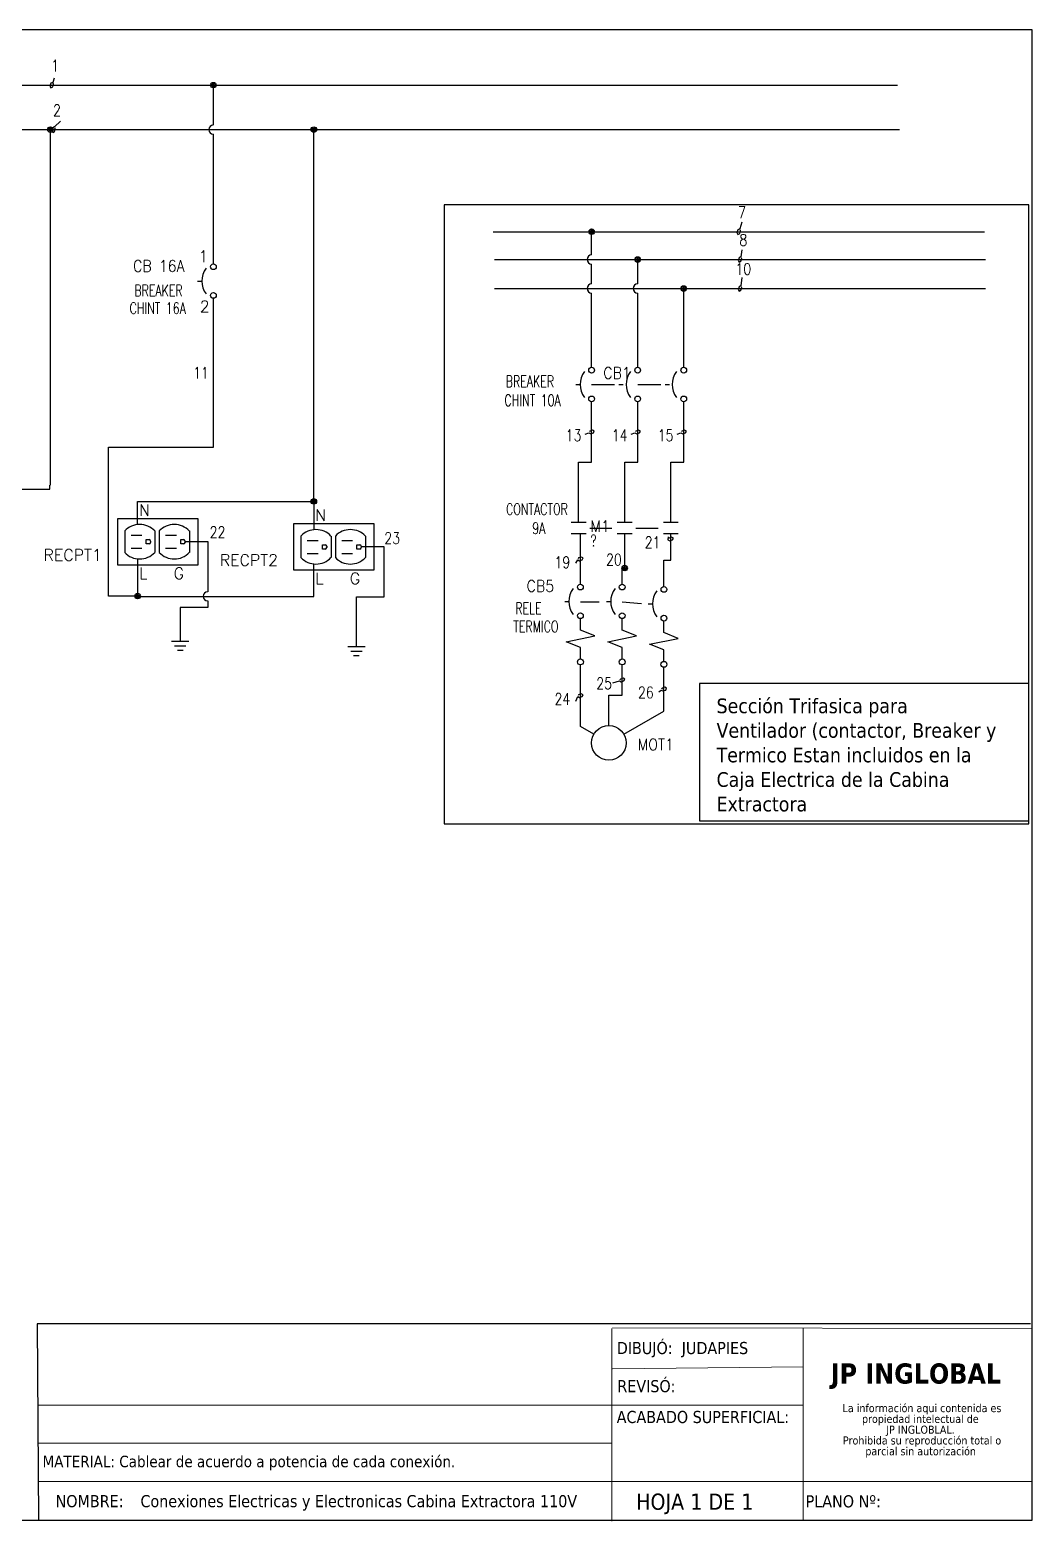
# Model space of a CAD drawing. Header units: millimetres. Extents: x 123.5 to 144.3, y 105.4 to 121.6.
# Drawn here: x 133.37 to 144.26, y 105.39 to 121.59 of the extents above; entities that cross this region are included whole.
import ezdxf
from ezdxf.enums import TextEntityAlignment as Align

# ---------------------------------------------------------------- set-up
doc = ezdxf.new("R2010")
doc.units = ezdxf.units.MM
doc.linetypes.add('CENTERX2', pattern=[20.32, 12.7, -2.54, 2.54, -2.54])
doc.linetypes.add('HIDDEN2', pattern=[0.1875, 0.125, -0.0625])
for name, color, linetype in [('BLK_12AWG', 7, 'Continuous'), ('CONTORNO', 179, 'Continuous'), ('DESC', 250, 'Continuous'), ('DESCCHILD', 20, 'Continuous'), ('LINK', 9, 'Continuous'), ('SYMS', 7, 'Continuous'), ('TAGS', 250, 'Continuous'), ('TERMS', 250, 'Continuous'), ('WIRES', 7, 'Continuous'), ('XREFCHILD', 134, 'Continuous')]:
    doc.layers.add(name, color=color, linetype=linetype)
doc.layers.add('WIRENO', color=7, linetype='Continuous', true_color=0x000000)
doc.styles.add('SLDTEXTSTYLE0', font='tahoma.ttf')
doc.styles.add('SLDTEXTSTYLE1', font='')
doc.styles.add('WD', font='romans.shx')
doc.styles.get('SLDTEXTSTYLE1').set_extended_font_data('Tahoma', bold=True)

# ---------------------------------------------------------------- blocks, each defined once
blk = doc.blocks.new('SW_NOTE_2')
at = {"layer": 'CONTORNO', "color": 0, "char_height": 1.0583, "attachment_point": 2, "style": 'SLDTEXTSTYLE0'}
for s, insert in [('La información aqui contenida es ', (10.29, 1.34)), ('propiedad intelectual de', (10.08, -0.07)), ('JP INGLOBLAL.', (10.1, -1.48)), ('Prohibida su reproducción total o ', (10.3, -2.89)), ('parcial sin autorización', (10.12, -4.3))]:
    blk.add_mtext(s, dxfattribs=dict(at, insert=insert))
blk = doc.blocks.new('WD_WNH')
at = {"linetype": 'Continuous', "style": 'WD', "width": 0.8}
blk.add_attdef('WIRENO', text='', height=0.125, dxfattribs=at).set_placement((0, 0.062), align=Align.CENTER)
at = {"style": 'WD', "flags": 1}
for tag, p in [('W01USER', (0, 0.078)), ('W02USER', (0, 0.07)), ('W03USER', (0, 0.062)), ('W04USER', (0, 0.055)), ('W05USER', (0, 0.047)), ('W06USER', (0, 0.039)), ('W07USER', (0, 0.031)), ('W08USER', (0, 0.023)), ('W09USER', (0, 0.016)), ('W10USER', (0, 0.008))]:
    blk.add_attdef(tag, text='', height=0.005, dxfattribs=at).set_placement(p, align=Align.CENTER)
blk = doc.blocks.new('VMS21')
at = {"linetype": 'Continuous'}
for p, q in [((-0.08, 0.062), (0.08, 0.062)), ((-0.08, -0.062), (0.08, -0.062))]:
    blk.add_line(p, q, dxfattribs=at)
at = {"style": 'WD'}
for tag, p, width in [('INST', (0.125, 0.281), 0.7), ('LOC', (0.125, 0.111), 0.7), ('TAG2', (0.127, -0.045), 0.9), ('XREF', (0.129, -0.199), 0.7), ('DESC1', (0.129, -0.351), 0.7), ('DESC2', (0.129, -0.508), 0.7), ('DESC3', (0.129, -0.664), 0.7)]:
    blk.add_attdef(tag, p, '', height=0.125, dxfattribs=dict(at, width=width))
at = {"linetype": 'Continuous', "style": 'WD', "width": 0.9, "flags": 8}
blk.add_attdef('TERM01', text='', height=0.125, dxfattribs=at).set_placement((-0.031, 0.125), align=Align.RIGHT)
at = {"style": 'WD'}
for tag, p, flags in [('FAMILY', (-0.181, 0.003), 9), ('CONTACT', (-0.181, -0.014), 1)]:
    blk.add_attdef(tag, p, '', height=0.01, dxfattribs=dict(at, flags=flags))
at = {"color": 7, "style": 'WD'}
for tag, p in [('X4LINK', (-0.141, 0)), ('X1LINK', (0.125, 0))]:
    blk.add_attdef(tag, p, '', height=0.01, dxfattribs=at)
at = {"color": 7, "style": 'WD', "flags": 1}
for tag, p in [('X2TERM01', (0, 0.062)), ('X8TERM02', (0, -0.062))]:
    blk.add_attdef(tag, p, '', height=0.0125, dxfattribs=at)
at = {"linetype": 'Continuous', "style": 'WD', "width": 0.9, "flags": 8}
blk.add_attdef('TERM02', text='', height=0.125, dxfattribs=at).set_placement((-0.031, -0.125), align=Align.TOP_RIGHT)
blk = doc.blocks.new('VCB1')
at = {"linetype": 'HIDDEN2'}
blk.add_line((-0.171, 0), (-0.125, 0), dxfattribs=at)
for centre in [(0, 0.156), (0, -0.156)]:
    blk.add_circle(centre, 0.0312)
blk.add_arc((0.109, 0), 0.234, 143.1301, 216.8699)
at = {"style": 'WD'}
for tag, p, width in [('INST', (0.219, 0.388), 0.7), ('LOC', (0.219, 0.219), 0.7), ('TAG1', (0.127, 0.064), 0.9), ('XREF', (0.129, -0.09), 0.7), ('DESC1', (0.129, -0.242), 0.7), ('DESC2', (0.129, -0.389), 0.7)]:
    blk.add_attdef(tag, p, '', height=0.125, dxfattribs=dict(at, width=width))
at = {"linetype": 'Continuous', "style": 'WD'}
for tag, height, flags, p in [('TERM01', 0.125, 8, (-0.055, 0.207)), ('MFG', 0.01, 9, (-0.142, -0.088)), ('CAT', 0.01, 9, (-0.142, -0.073))]:
    blk.add_attdef(tag, text='', height=height, dxfattribs=dict(at, flags=flags)).set_placement(p, align=Align.RIGHT)
at = {"style": 'WD', "width": 0.7}
blk.add_attdef('RATING1', text='', height=0.125, dxfattribs=at).set_placement((-0.188, 0.062), align=Align.RIGHT)
at = {"color": 7, "style": 'WD', "flags": 1}
for tag, p in [('X2TERM01', (0, 0.188)), ('X8TERM02', (0, -0.188))]:
    blk.add_attdef(tag, p, '', height=0.0125, dxfattribs=at)
at = {"color": 7, "style": 'WD'}
for tag, p in [('X4LINK', (-0.25, 0)), ('X1LINK', (0, 0))]:
    blk.add_attdef(tag, p, '', height=0.01, dxfattribs=at)
at = {"linetype": 'Continuous', "style": 'WD', "flags": 9}
blk.add_attdef('ASSYCODE', text='', height=0.01, dxfattribs=at).set_placement((-0.153, -0.106), align=Align.CENTER)
at = {"style": 'WD', "flags": 9}
for tag, p in [('CONTACT', (-0.129, -0.129)), ('FAMILY', (-0.142, -0.036))]:
    blk.add_attdef(tag, text='', height=0.01, dxfattribs=at).set_placement(p, align=Align.RIGHT)
at = {"linetype": 'Continuous', "style": 'WD', "flags": 8}
blk.add_attdef('TERM02', text='', height=0.125, dxfattribs=at).set_placement((-0.041, -0.213), align=Align.TOP_RIGHT)
blk = doc.blocks.new('VCB2')
at = {"linetype": 'HIDDEN2'}
blk.add_line((-0.203, 0), (-0.156, 0), dxfattribs=at)
for centre in [(0, 0.156), (0, -0.156)]:
    blk.add_circle(centre, 0.0312)
blk.add_arc((0.109, 0), 0.234, 143.1301, 216.8699)
at = {"style": 'WD'}
for tag, p, width in [('INST', (0.219, 0.388), 0.7), ('LOC', (0.219, 0.219), 0.7), ('TAG2', (0.127, 0.064), 0.9), ('XREF', (0.129, -0.09), 0.7), ('DESC1', (0.129, -0.242), 0.7), ('DESC2', (0.129, -0.389), 0.7)]:
    blk.add_attdef(tag, p, '', height=0.125, dxfattribs=dict(at, width=width))
at = {"linetype": 'Continuous', "style": 'WD', "flags": 8}
blk.add_attdef('TERM01', text='', height=0.125, dxfattribs=at).set_placement((-0.055, 0.207), align=Align.RIGHT)
at = {"style": 'WD', "width": 0.7}
blk.add_attdef('RATING1', text='', height=0.125, dxfattribs=at).set_placement((-0.188, 0.062), align=Align.RIGHT)
at = {"color": 7, "style": 'WD', "flags": 1}
for tag, p in [('X2TERM01', (0, 0.188)), ('X8TERM02', (0, -0.188))]:
    blk.add_attdef(tag, p, '', height=0.0125, dxfattribs=at)
at = {"color": 7, "style": 'WD'}
for tag, p in [('X4LINK', (-0.25, 0)), ('X1LINK', (0, 0))]:
    blk.add_attdef(tag, p, '', height=0.01, dxfattribs=at)
at = {"style": 'WD', "flags": 9}
for tag, p in [('CONTACT', (-0.129, -0.056)), ('FAMILY', (-0.142, -0.036))]:
    blk.add_attdef(tag, text='', height=0.01, dxfattribs=at).set_placement(p, align=Align.RIGHT)
at = {"linetype": 'Continuous', "style": 'WD', "flags": 8}
blk.add_attdef('TERM02', text='', height=0.125, dxfattribs=at).set_placement((-0.041, -0.213), align=Align.TOP_RIGHT)
blk = doc.blocks.new('WDDOT')
for radius in [0.03, 0.0187, 0.00929]:
    blk.add_circle((0, 0), radius)
blk = doc.blocks.new('VMO13')
blk.add_circle((0, 0), 0.188)
at = {"style": 'WD'}
for tag, p, width in [('INST', (0.318, 0.263), 0.7), ('LOC', (0.318, 0.094), 0.7), ('TAG1', (0.312, -0.079), 0.9)]:
    blk.add_attdef(tag, p, '', height=0.125, dxfattribs=dict(at, width=width))
at = {"style": 'WD', "flags": 9}
blk.add_attdef('FAMILY', text='', height=0.01, dxfattribs=at).set_placement((-0.005, 0.17), align=Align.CENTER)
at = {"linetype": 'Continuous', "style": 'WD', "flags": 1}
for tag, p in [('CAT', (0, 0.159)), ('MFG', (0, 0.14))]:
    blk.add_attdef(tag, text='', height=0.01, dxfattribs=at).set_placement(p, align=Align.MIDDLE)
at = {"style": 'WD', "flags": 1}
for tag, p in [('X2TERM02', (0, 0.188)), ('X0TERM03', (-0.162, 0.094)), ('X0TERM01', (0.162, 0.094)), ('X0TERM04', (0.133, -0.133))]:
    blk.add_attdef(tag, p, '', height=0.0125, dxfattribs=at)
at = {"style": 'WD'}
for tag, height, width, p in [('RATING1', 0.1, 0.8, (0, 0)), ('DESC1', 0.125, 0.9, (0.001, -0.549)), ('DESC2', 0.125, 0.9, (0.001, -0.706)), ('DESC3', 0.125, 0.9, (0.001, -0.862)), ('RATING3', 0.125, 0.8, (0.001, -1.018)), ('RATING4', 0.125, 0.8, (0.001, -1.174)), ('WDTAGALT', 0.125, 0.7, (0, -1.344))]:
    blk.add_attdef(tag, text='', height=height, dxfattribs=dict(at, width=width)).set_placement(p, align=Align.CENTER)
at = {"linetype": 'Continuous', "style": 'WD', "flags": 9}
blk.add_attdef('ASSYCODE', text='', height=0.01, dxfattribs=at).set_placement((0, 0.125), align=Align.CENTER)
at = {"style": 'WD', "width": 0.8}
blk.add_attdef('RATING2', text='', height=0.1, dxfattribs=at).set_placement((0, -0.031), align=Align.TOP_CENTER)
blk = doc.blocks.new('VCB11M')
at = {"linetype": 'HIDDEN2'}
blk.add_line((-0.171, 0), (-0.125, 0), dxfattribs=at)
for p, q in [((0, -0.312), (0, -0.189)), ((0.156, -0.375), (0, -0.312)), ((-0.156, -0.438), (0.156, -0.375)), ((0, -0.5), (-0.156, -0.438)), ((0, -0.625), (0, -0.5))]:
    blk.add_line(p, q)
for centre, radius in [((0, 0.156), 0.0312), ((0, -0.156), 0.0312), ((0, -0.657), 0.0322)]:
    blk.add_circle(centre, radius)
blk.add_arc((0.109, 0), 0.234, 143.1301, 216.8699)
at = {"style": 'WD'}
for tag, p, width in [('INST', (0.219, 0.39), 0.7), ('LOC', (0.219, 0.221), 0.7), ('TAG1', (0.189, 0.064), 0.9), ('XREF', (0.191, -0.092), 0.7), ('DESC1', (0.191, -0.248), 0.7), ('DESC2', (0.191, -0.404), 0.7)]:
    blk.add_attdef(tag, p, '', height=0.125, dxfattribs=dict(at, width=width))
at = {"linetype": 'Continuous', "style": 'WD'}
for tag, height, flags, p in [('TERM01', 0.125, 8, (-0.055, 0.207)), ('MFG', 0.01, 9, (-0.142, -0.088)), ('CAT', 0.01, 9, (-0.142, -0.073))]:
    blk.add_attdef(tag, text='', height=height, dxfattribs=dict(at, flags=flags)).set_placement(p, align=Align.RIGHT)
at = {"color": 7, "style": 'WD', "flags": 1}
for tag, p in [('X2TERM01', (0, 0.188)), ('X8TERM02', (0, -0.688))]:
    blk.add_attdef(tag, p, '', height=0.0125, dxfattribs=at)
at = {"style": 'WD', "width": 0.7}
blk.add_attdef('RATING1', text='', height=0.125, dxfattribs=at).set_placement((-0.188, 0.031), align=Align.RIGHT)
at = {"color": 7, "style": 'WD'}
for tag, p in [('X4LINK', (-0.25, 0)), ('X1LINK', (0, 0))]:
    blk.add_attdef(tag, p, '', height=0.01, dxfattribs=at)
at = {"linetype": 'Continuous', "style": 'WD', "flags": 9}
blk.add_attdef('ASSYCODE', text='', height=0.01, dxfattribs=at).set_placement((-0.153, -0.106), align=Align.CENTER)
at = {"style": 'WD', "flags": 9}
for tag, p in [('CONTACT', (-0.129, -0.056)), ('FAMILY', (-0.142, -0.036))]:
    blk.add_attdef(tag, text='', height=0.01, dxfattribs=at).set_placement(p, align=Align.RIGHT)
at = {"linetype": 'Continuous', "style": 'WD', "flags": 8}
blk.add_attdef('TERM02', text='', height=0.125, dxfattribs=at).set_placement((-0.041, -0.713), align=Align.TOP_RIGHT)
blk = doc.blocks.new('WD_WNV')
at = {"linetype": 'Continuous', "style": 'WD', "width": 0.8}
blk.add_attdef('WIRENO', text='', height=0.125, dxfattribs=at).set_placement((-0.05, 0), align=Align.MIDDLE_RIGHT)
at = {"style": 'WD', "flags": 1}
for tag, p in [('W01USER', (-0.062, 0.094)), ('W02USER', (-0.062, 0.086)), ('W03USER', (-0.062, 0.078)), ('W04USER', (-0.062, 0.07)), ('W05USER', (-0.062, 0.062)), ('W06USER', (-0.062, 0.055)), ('W07USER', (-0.062, 0.047)), ('W08USER', (-0.062, 0.039)), ('W09USER', (-0.062, 0.031)), ('W10USER', (-0.062, 0.023))]:
    blk.add_attdef(tag, text='', height=0.005, dxfattribs=at).set_placement(p, align=Align.CENTER)
blk = doc.blocks.new('VCN1RDUP')
for p, q in [((-0.219, 0.25), (-0.219, -0.25)), ((0.656, 0.25), (-0.219, 0.25)), ((0.656, -0.25), (0.656, 0.25)), ((-0.14, 0.117), (-0.14, -0.117)), ((-0.071, 0.07), (0.046, 0.07)), ((0.093, -0.024), (0.093, 0.023)), ((0.093, 0.023), (0.125, 0.023)), ((0.14, 0.008), (0.14, -0.009)), ((0.187, 0.117), (0.187, -0.117)), ((0.235, 0.117), (0.235, -0.117)), ((0.304, 0.07), (0.421, 0.07)), ((0.468, -0.024), (0.468, 0.023)), ((0.468, 0.023), (0.5, 0.023)), ((0.515, 0.008), (0.515, -0.009)), ((0.562, 0.117), (0.562, -0.117)), ((-0.071, -0.071), (0.046, -0.071)), ((0.125, -0.024), (0.093, -0.024)), ((0.304, -0.071), (0.421, -0.071)), ((0.5, -0.024), (0.468, -0.024)), ((-0.219, -0.25), (0.656, -0.25))]:
    blk.add_line(p, q)
for centre, radius, start, end in [((0.023, -0.039), 0.226, 43.6028, 136.3972), ((0.398, -0.039), 0.226, 43.6028, 136.3972), ((0.125, 0.008), 0.015, 0, 90), ((0.5, 0.008), 0.015, 0, 90), ((0.023, 0.039), 0.226, 223.6028, 316.3972), ((0.125, -0.009), 0.015, 270, 0), ((0.398, 0.039), 0.226, 223.6028, 316.3972), ((0.5, -0.009), 0.015, 270, 0)]:
    blk.add_arc(centre, radius, start, end)
at = {"style": 'WD'}
for tag, width, p in [('INST', 0.7, (-0.281, 0.577)), ('LOC', 0.7, (-0.281, 0.408)), ('DESC1', 0.7, (-0.281, 0.252)), ('DESC2', 0.7, (-0.281, 0.095)), ('RATING1', 0.9, (-0.281, -0.061))]:
    blk.add_attdef(tag, text='', height=0.125, dxfattribs=dict(at, width=width)).set_placement(p, align=Align.RIGHT)
at = {"linetype": 'Continuous', "style": 'WD', "flags": 8}
for tag, p in [('TERM02', (0.016, 0.281)), ('TERM05', (0.391, 0.281)), ('TERM06', (0.587, 0.08))]:
    blk.add_attdef(tag, p, '', height=0.125, dxfattribs=at)
at = {"style": 'WD', "flags": 9}
blk.add_attdef('FAMILY', (-0.152, 0.205), '', height=0.01, rotation=90, dxfattribs=at)
at = {"linetype": 'Continuous', "style": 'WD', "flags": 9}
for tag, p in [('CAT', (-0.108, 0.23)), ('MFG', (-0.089, 0.228)), ('ASSYCODE', (-0.071, 0.23))]:
    blk.add_attdef(tag, text='', height=0.01, rotation=90, dxfattribs=at).set_placement(p, align=Align.CENTER)
at = {"style": 'WD', "flags": 1}
for tag, p in [('X2TERM02', (0, 0.188)), ('X2TERM05', (0.375, 0.188)), ('X1TERM03', (0.14, 0)), ('X1TERM06', (0.515, 0)), ('X8TERM01', (0, -0.188)), ('X8TERM04', (0.375, -0.188))]:
    blk.add_attdef(tag, p, '', height=0.0125, dxfattribs=at)
at = {"style": 'WD'}
blk.add_attdef('TAG1', text='', height=0.125, dxfattribs=at).set_placement((-0.281, -0.217), align=Align.RIGHT)
at = {"linetype": 'Continuous', "style": 'WD', "flags": 8}
for tag, p in [('TERM01', (0.016, -0.281)), ('TERM04', (0.391, -0.281))]:
    blk.add_attdef(tag, text='', height=0.125, dxfattribs=at).set_placement(p, align=Align.TOP_LEFT)
blk = doc.blocks.new('VGND2')
for p, q in [((0.09375, 0), (-0.09375, 0)), ((-0.0625, -0.046875), (0.0625, -0.046875)), ((-0.03125, -0.09375), (0.03125, -0.09375))]:
    blk.add_line(p, q)
at = {"style": 'WD', "flags": 1}
blk.add_attdef('X2TERM01', (0, 0), '', height=0.01, dxfattribs=at)

msp = doc.modelspace()

# ---------------------------------------------------------------- linework, layer by layer
at = {"color": 7, "linetype": 'Continuous'}
for p, q in [((144.256, 121.59), (123.506, 121.59)), ((144.256, 105.405), (144.256, 121.59)), ((123.506, 105.405), (144.256, 105.405))]:
    msp.add_line(p, q, dxfattribs=at)
at = {"color": 7, "linetype": 'CENTERX2', "lineweight": 0}
for p in [(144.256, 108.823), (133.462, 105.405)]:
    msp.add_line(p, (144.256, 105.405), dxfattribs=at)
at = {"color": 7, "linetype": 'Continuous', "lineweight": 30}
for p, q in [((144.238, 107.536), (133.445, 107.536)), ((133.445, 107.536), (133.462, 105.405))]:
    msp.add_line(p, q, dxfattribs=at)
at = {"color": 7, "linetype": 'Continuous', "lineweight": 0}
for p, q in [((139.691, 107.486), (139.691, 105.394)), ((144.256, 107.486), (139.695, 107.495)), ((141.766, 107.486), (141.766, 105.397)), ((141.766, 107.071), (139.695, 107.049)), ((141.766, 106.656), (133.465, 106.656)), ((139.691, 106.241), (133.465, 106.241)), ((144.256, 105.826), (133.465, 105.826))]:
    msp.add_line(p, q, dxfattribs=at)
at = {"layer": 'BLK_12AWG'}
for p, q in [((124.418, 120.99), (142.793, 120.99)), ((135.361, 120.557), (135.361, 120.99)), ((124.438, 120.507), (142.813, 120.507)), ((133.59, 116.647), (133.59, 120.507)), ((136.452, 116.469), (136.452, 120.507)), ((135.361, 119.049), (135.361, 120.457)), ((133.584, 116.602), (133.584, 116.647)), ((133.022, 116.602), (133.584, 116.602))]:
    msp.add_line(p, q, dxfattribs=at)
msp.add_arc((135.361, 120.507), 0.05, 90, 270, dxfattribs=at)
at = {"layer": 'DESC'}
for points in [[(144.218, 119.691), (137.867, 119.691), (137.867, 112.966), (144.218, 112.966)], [(144.218, 114.491), (140.643, 114.491), (140.643, 113.001), (144.218, 113.001)]]:
    msp.add_lwpolyline(points, close=True, dxfattribs=at)
at = {"layer": 'LINK'}
for points in [[(139.47, 117.74), (139.72, 117.74)], [(139.97, 117.74), (140.22, 117.74)], [(139.451, 116.178), (139.691, 116.178)], [(139.951, 116.178), (140.191, 116.178)], [(139.35, 115.38), (139.55, 115.38)], [(139.8, 115.38), (140.01, 115.36)]]:
    msp.add_lwpolyline(points, dxfattribs=at)
at = {"layer": 'WIRENO'}
for points in [[(133.631, 121.065), (133.616, 121.02), (133.596, 121.01), (133.586, 120.98), (133.596, 120.961), (133.616, 120.971), (133.625, 121), (133.621, 121.01)], [(133.7, 120.6), (133.635, 120.536), (133.616, 120.526), (133.606, 120.497), (133.616, 120.477), (133.635, 120.487), (133.645, 120.517), (133.64, 120.526)], [(141.1, 119.5), (141.078, 119.428), (141.058, 119.418), (141.048, 119.388), (141.058, 119.369), (141.078, 119.378), (141.087, 119.408), (141.082, 119.418)], [(141.1, 119.2), (141.091, 119.126), (141.072, 119.116), (141.062, 119.087), (141.072, 119.067), (141.091, 119.077), (141.101, 119.106), (141.096, 119.116)], [(141.1, 118.9), (141.091, 118.811), (141.072, 118.801), (141.062, 118.771), (141.072, 118.752), (141.091, 118.762), (141.101, 118.791), (141.096, 118.801)], [(139.4, 117.2), (139.44, 117.214), (139.46, 117.204), (139.489, 117.214), (139.499, 117.233), (139.48, 117.243), (139.45, 117.233), (139.445, 117.224)], [(139.9, 117.2), (139.94, 117.214), (139.96, 117.204), (139.989, 117.214), (139.999, 117.233), (139.98, 117.243), (139.95, 117.233), (139.945, 117.224)], [(140.4, 117.2), (140.44, 117.214), (140.46, 117.204), (140.489, 117.214), (140.499, 117.233), (140.48, 117.243), (140.45, 117.233), (140.445, 117.224)], [(140.3, 116.086), (140.299, 116.052), (140.319, 116.042), (140.348, 116.052), (140.358, 116.071), (140.338, 116.081), (140.309, 116.071), (140.304, 116.062)], [(139.3, 115.8), (139.319, 115.835), (139.338, 115.825), (139.368, 115.835), (139.378, 115.855), (139.358, 115.864), (139.328, 115.855), (139.323, 115.845)], [(139.7, 114.5), (139.772, 114.52), (139.792, 114.51), (139.821, 114.52), (139.831, 114.54), (139.811, 114.55), (139.782, 114.54), (139.777, 114.53)], [(139.3, 114.3), (139.319, 114.35), (139.338, 114.34), (139.368, 114.35), (139.378, 114.37), (139.358, 114.38), (139.328, 114.37), (139.323, 114.36)], [(140.2, 114.4), (140.225, 114.421), (140.245, 114.411), (140.275, 114.421), (140.284, 114.44), (140.265, 114.45), (140.235, 114.44), (140.23, 114.43)]]:
    msp.add_lwpolyline(points, dxfattribs=at)
at = {"layer": 'WIRES'}
for p, q in [((138.399, 119.398), (143.736, 119.398)), ((139.47, 119.146), (139.47, 119.398)), ((138.413, 119.096), (143.75, 119.096)), ((139.47, 118.831), (139.47, 119.046)), ((139.97, 118.831), (139.97, 119.096)), ((138.413, 118.781), (143.75, 118.781)), ((139.47, 117.925), (139.47, 118.731)), ((139.97, 117.925), (139.97, 118.731)), ((140.47, 117.925), (140.47, 118.781)), ((135.361, 117.057), (135.361, 118.674)), ((139.47, 116.897), (139.47, 117.55)), ((139.97, 116.897), (139.97, 117.55)), ((140.47, 116.897), (140.47, 117.55)), ((134.222, 115.441), (134.222, 117.057)), ((134.222, 117.057), (135.361, 117.057)), ((139.329, 116.244), (139.329, 116.897)), ((139.329, 116.897), (139.47, 116.897)), ((139.829, 116.244), (139.829, 116.897)), ((139.829, 116.897), (139.97, 116.897)), ((140.329, 116.244), (140.329, 116.897)), ((140.329, 116.897), (140.47, 116.897)), ((134.538, 116.219), (134.538, 116.469)), ((134.538, 116.469), (136.452, 116.469)), ((136.452, 116.469), (136.452, 116.163)), ((135.053, 116.032), (135.299, 116.032)), ((135.299, 116.032), (135.299, 115.488)), ((137.217, 115.976), (136.967, 115.976)), ((137.217, 115.434), (137.217, 115.976)), ((139.348, 115.57), (139.348, 116.119)), ((139.829, 115.745), (139.829, 116.119)), ((140.329, 115.832), (140.329, 116.119)), ((134.538, 115.844), (134.538, 115.438)), ((140.255, 115.544), (140.255, 115.832)), ((140.255, 115.832), (140.329, 115.832)), ((136.452, 115.438), (136.452, 115.788)), ((139.802, 115.57), (139.802, 115.745)), ((139.802, 115.745), (139.829, 115.745)), ((134.538, 115.441), (134.222, 115.441)), ((134.538, 115.438), (136.452, 115.438)), ((135.299, 115.316), (135.001, 115.316)), ((135.001, 115.316), (135.001, 114.946)), ((135.299, 115.388), (135.299, 115.316)), ((136.915, 114.891), (136.915, 115.434)), ((136.915, 115.434), (137.217, 115.434)), ((139.348, 114.025), (139.348, 114.695)), ((139.802, 114.365), (139.802, 114.695)), ((140.255, 114.192), (140.255, 114.669)), ((139.657, 114.034), (139.657, 114.365)), ((139.657, 114.365), (139.802, 114.365)), ((139.819, 113.94), (140.255, 114.192)), ((139.495, 113.94), (139.348, 114.025))]:
    msp.add_line(p, q, dxfattribs=at)
for centre in [(139.47, 119.096), (139.47, 118.781), (139.97, 118.781), (135.299, 115.438)]:
    msp.add_arc(centre, 0.05, 90, 270, dxfattribs=at)

# ---------------------------------------------------------------- block references
at = {"layer": 'CONTORNO', "color": 7, "xscale": 0.083, "yscale": 0.083, "zscale": 0.083}
msp.add_blockref('SW_NOTE_2', (142.204, 106.555), dxfattribs=at)
at = {"layer": 'SYMS'}
for name, p in [('WDDOT', (135.361, 120.99)), ('WDDOT', (133.59, 120.507)), ('WDDOT', (136.452, 120.507)), ('WDDOT', (139.47, 119.398)), ('WDDOT', (139.97, 119.096)), ('WDDOT', (140.47, 118.781)), ('VCB2', (139.97, 117.738)), ('VCB2', (140.47, 117.738)), ('WDDOT', (136.452, 116.469)), ('VMS21', (139.829, 116.182)), ('VMS21', (140.329, 116.182)), ('WDDOT', (139.829, 115.745)), ('VCB11M', (139.802, 115.383)), ('VCB11M', (140.255, 115.357)), ('WDDOT', (134.538, 115.441)), ('VGND2', (135.001, 114.946)), ('VGND2', (136.915, 114.891))]:
    msp.add_blockref(name, p, dxfattribs=at)
ref = msp.add_blockref('VCB1', (135.361, 118.862), dxfattribs=at)
ref.add_attrib('DESC2', 'CHINT 16A', (134.451, 118.505), dxfattribs={"layer": 'DESC', "height": 0.125, "style": 'WD', "width": 0.7})
ref.add_attrib('DESC1', 'BREAKER', (134.502, 118.697), dxfattribs={"layer": 'DESC', "height": 0.125, "style": 'WD', "width": 0.7})
ref.add_attrib('TAG1', 'CB 16A', (134.489, 118.964), dxfattribs={"layer": 'TAGS', "height": 0.125, "style": 'WD', "width": 0.9})
ref.add_attrib('TERM02', '2', dxfattribs={"layer": 'TERMS', "linetype": 'Continuous', "height": 0.125, "style": 'WD', "flags": 8}).set_placement((135.32, 118.648), align=Align.TOP_RIGHT)
ref.add_attrib('TERM01', '1', dxfattribs={"layer": 'TERMS', "linetype": 'Continuous', "height": 0.125, "style": 'WD', "flags": 8}).set_placement((135.306, 119.069), align=Align.RIGHT)
ref = msp.add_blockref('VCB1', (139.47, 117.738), dxfattribs=at)
ref.add_attrib('DESC2', 'CHINT 10A', (138.523, 117.505), dxfattribs={"layer": 'DESC', "height": 0.125, "style": 'WD', "width": 0.7})
ref.add_attrib('DESC1', 'BREAKER ', (138.537, 117.71), dxfattribs={"layer": 'DESC', "height": 0.125, "style": 'WD', "width": 0.7})
ref.add_attrib('TAG1', 'CB1', (139.597, 117.802), dxfattribs={"layer": 'TAGS', "height": 0.125, "style": 'WD', "width": 0.9})
ref = msp.add_blockref('VCN1RDUP', (134.538, 116.031), dxfattribs=at)
ref.add_attrib('TERM04', 'G', dxfattribs={"layer": 'TERMS', "linetype": 'Continuous', "height": 0.125, "style": 'WD', "flags": 8}).set_placement((134.929, 115.75), align=Align.TOP_LEFT)
ref.add_attrib('TERM01', 'L', dxfattribs={"layer": 'TERMS', "linetype": 'Continuous', "height": 0.125, "style": 'WD', "flags": 8}).set_placement((134.554, 115.75), align=Align.TOP_LEFT)
ref.add_attrib('TERM02', 'N', (134.554, 116.312), dxfattribs={"layer": 'TERMS', "linetype": 'Continuous', "height": 0.125, "style": 'WD', "flags": 8})
ref.add_attrib('TAG1', 'RECPT1', dxfattribs={"layer": 'TAGS', "height": 0.125, "style": 'WD'}).set_placement((134.149, 115.824), align=Align.RIGHT)
ref = msp.add_blockref('VCN1RDUP', (136.452, 115.976), dxfattribs=at)
ref.add_attrib('TERM04', 'G', dxfattribs={"layer": 'TERMS', "linetype": 'Continuous', "height": 0.125, "style": 'WD', "flags": 8}).set_placement((136.843, 115.695), align=Align.TOP_LEFT)
ref.add_attrib('TERM01', 'L', dxfattribs={"layer": 'TERMS', "linetype": 'Continuous', "height": 0.125, "style": 'WD', "flags": 8}).set_placement((136.468, 115.695), align=Align.TOP_LEFT)
ref.add_attrib('TERM02', 'N', (136.468, 116.257), dxfattribs={"layer": 'TERMS', "linetype": 'Continuous', "height": 0.125, "style": 'WD', "flags": 8})
ref.add_attrib('TAG1', 'RECPT2', dxfattribs={"layer": 'TAGS', "height": 0.125, "style": 'WD'}).set_placement((136.063, 115.769), align=Align.RIGHT)
ref = msp.add_blockref('VMS21', (139.329, 116.182), dxfattribs=at)
ref.add_attrib('XREF', '?', (139.457, 115.982), dxfattribs={"layer": 'XREFCHILD', "height": 0.125, "style": 'WD', "width": 0.7})
ref.add_attrib('DESC2', '9A', (138.825, 116.116), dxfattribs={"layer": 'DESCCHILD', "height": 0.125, "style": 'WD', "width": 0.7})
ref.add_attrib('DESC1', 'CONTACTOR', (138.54, 116.322), dxfattribs={"layer": 'DESCCHILD', "height": 0.125, "style": 'WD', "width": 0.7})
ref.add_attrib('TAG2', 'M1', (139.456, 116.137), dxfattribs={"layer": 'TAGS', "height": 0.125, "style": 'WD', "width": 0.9})
ref = msp.add_blockref('VCB11M', (139.348, 115.383), dxfattribs=at)
ref.add_attrib('DESC2', 'TERMICO', (138.619, 115.048), dxfattribs={"layer": 'DESC', "height": 0.125, "style": 'WD', "width": 0.7})
ref.add_attrib('DESC1', 'RELE ', (138.641, 115.246), dxfattribs={"layer": 'DESC', "height": 0.125, "style": 'WD', "width": 0.7})
ref.add_attrib('TAG1', 'CB5', (138.764, 115.488), dxfattribs={"layer": 'TAGS', "height": 0.125, "style": 'WD', "width": 0.9})
ref = msp.add_blockref('VMO13', (139.657, 113.846), dxfattribs=at)
ref.add_attrib('TAG1', 'MOT1', (139.969, 113.767), dxfattribs={"layer": 'TAGS', "height": 0.125, "style": 'WD', "width": 0.9})
at = {"layer": 'WIRENO'}
ref = msp.add_blockref('WD_WNH', (133.606, 120.99), dxfattribs=at)
ref.add_attrib('WIRENO', '1', dxfattribs={"linetype": 'Continuous', "height": 0.125, "style": 'WD', "width": 0.8}).set_placement((133.643, 121.101), align=Align.BOTTOM_CENTER)
ref = msp.add_blockref('WD_WNH', (133.625, 120.507), dxfattribs=at)
ref.add_attrib('WIRENO', '2', dxfattribs={"linetype": 'Continuous', "height": 0.125, "style": 'WD', "width": 0.8}).set_placement((133.662, 120.617), align=Align.BOTTOM_CENTER)
ref = msp.add_blockref('WD_WNH', (141.068, 119.398), dxfattribs=at)
ref.add_attrib('WIRENO', '7', dxfattribs={"linetype": 'Continuous', "height": 0.125, "style": 'WD', "width": 0.8}).set_placement((141.104, 119.508), align=Align.BOTTOM_CENTER)
ref = msp.add_blockref('WD_WNH', (141.081, 119.096), dxfattribs=at)
ref.add_attrib('WIRENO', '8', dxfattribs={"linetype": 'Continuous', "height": 0.125, "style": 'WD', "width": 0.8}).set_placement((141.118, 119.207), align=Align.BOTTOM_CENTER)
ref = msp.add_blockref('WD_WNH', (141.081, 118.781), dxfattribs=at)
ref.add_attrib('WIRENO', '10', dxfattribs={"linetype": 'Continuous', "height": 0.125, "style": 'WD', "width": 0.8}).set_placement((141.118, 118.892), align=Align.BOTTOM_CENTER)
ref = msp.add_blockref('WD_WNV', (135.361, 117.866), dxfattribs=at)
ref.add_attrib('WIRENO', '11', dxfattribs={"linetype": 'Continuous', "height": 0.125, "style": 'WD', "width": 0.8}).set_placement((135.311, 117.866), align=Align.MIDDLE_RIGHT)
ref = msp.add_blockref('WD_WNV', (139.47, 117.224), dxfattribs=at)
ref.add_attrib('WIRENO', '13', dxfattribs={"linetype": 'Continuous', "height": 0.125, "style": 'WD', "width": 0.8}).set_placement((139.359, 117.187), align=Align.MIDDLE_RIGHT)
ref = msp.add_blockref('WD_WNV', (139.97, 117.224), dxfattribs=at)
ref.add_attrib('WIRENO', '14', dxfattribs={"linetype": 'Continuous', "height": 0.125, "style": 'WD', "width": 0.8}).set_placement((139.859, 117.187), align=Align.MIDDLE_RIGHT)
ref = msp.add_blockref('WD_WNV', (140.47, 117.224), dxfattribs=at)
ref.add_attrib('WIRENO', '15', dxfattribs={"linetype": 'Continuous', "height": 0.125, "style": 'WD', "width": 0.8}).set_placement((140.359, 117.187), align=Align.MIDDLE_RIGHT)
ref = msp.add_blockref('WD_WNH', (135.176, 116.032), dxfattribs=at)
ref.add_attrib('WIRENO', '22', dxfattribs={"linetype": 'Continuous', "height": 0.125, "style": 'WD', "width": 0.8}).set_placement((135.406, 116.072), align=Align.CENTER)
ref = msp.add_blockref('WD_WNH', (137.092, 115.976), dxfattribs=at)
ref.add_attrib('WIRENO', '23', dxfattribs={"linetype": 'Continuous', "height": 0.125, "style": 'WD', "width": 0.8}).set_placement((137.303, 116.007), align=Align.CENTER)
ref = msp.add_blockref('WD_WNV', (140.329, 116.062), dxfattribs=at)
ref.add_attrib('WIRENO', '21', dxfattribs={"linetype": 'Continuous', "height": 0.125, "style": 'WD', "width": 0.8}).set_placement((140.218, 116.025), align=Align.MIDDLE_RIGHT)
ref = msp.add_blockref('WD_WNV', (139.348, 115.845), dxfattribs=at)
ref.add_attrib('WIRENO', '19', dxfattribs={"linetype": 'Continuous', "height": 0.125, "style": 'WD', "width": 0.8}).set_placement((139.238, 115.808), align=Align.MIDDLE_RIGHT)
ref = msp.add_blockref('WD_WNV', (139.829, 115.932), dxfattribs=at)
ref.add_attrib('WIRENO', '20', dxfattribs={"linetype": 'Continuous', "height": 0.125, "style": 'WD', "width": 0.8}).set_placement((139.798, 115.837), align=Align.MIDDLE_RIGHT)
ref = msp.add_blockref('WD_WNV', (139.802, 114.53), dxfattribs=at)
ref.add_attrib('WIRENO', '25', dxfattribs={"linetype": 'Continuous', "height": 0.125, "style": 'WD', "width": 0.8}).set_placement((139.691, 114.493), align=Align.MIDDLE_RIGHT)
ref = msp.add_blockref('WD_WNV', (139.348, 114.36), dxfattribs=at)
ref.add_attrib('WIRENO', '24', dxfattribs={"linetype": 'Continuous', "height": 0.125, "style": 'WD', "width": 0.8}).set_placement((139.238, 114.323), align=Align.MIDDLE_RIGHT)
ref = msp.add_blockref('WD_WNV', (140.255, 114.431), dxfattribs=at)
ref.add_attrib('WIRENO', '26', dxfattribs={"linetype": 'Continuous', "height": 0.125, "style": 'WD', "width": 0.8}).set_placement((140.145, 114.394), align=Align.MIDDLE_RIGHT)

# ---------------------------------------------------------------- texts
at = {"insert": (140.827, 114.329), "char_height": 0.16, "attachment_point": 1, "style": 'SLDTEXTSTYLE0'}
msp.add_mtext_dynamic_manual_height_columns('Sección Trifasica para Ventilador (contactor, Breaker y Termico Estan incluidos en la Caja Electrica de la Cabina Extractora', width=3.06512, gutter_width=0.05, heights=[0], dxfattribs=at)
at = {"color": 7, "linetype": 'Continuous', "lineweight": 0, "attachment_point": 1, "style": 'SLDTEXTSTYLE0'}
for s, insert, char_height in [('REVISÓ:', (139.749, 106.927), 0.1318), ('MATERIAL: Cablear de acuerdo a potencia de cada conexión.', (133.505, 106.105), 0.1245), ('\\pi-0.39529,l0.52705,t1.0541;NOMBRE:^IConexiones Electricas y Electronicas Cabina Extractora 110V', (133.515, 105.678), 0.13176), ('HOJA 1 DE 1', (139.953, 105.694), 0.17568), ('PLANO Nº:', (141.795, 105.676), 0.1318)]:
    msp.add_mtext(s, dxfattribs=dict(at, insert=insert, char_height=char_height))
at = {"layer": 'CONTORNO', "color": 7, "char_height": 0.13176, "attachment_point": 1, "style": 'SLDTEXTSTYLE0'}
for s, insert in [('DIBUJÓ:  JUDAPIES', (139.743, 107.341)), ('ACABADO SUPERFICIAL:', (139.742, 106.592))]:
    msp.add_mtext(s, dxfattribs=dict(at, insert=insert))
at = {"layer": 'CONTORNO', "insert": (142.067, 107.108), "char_height": 0.2196, "attachment_point": 1, "style": 'SLDTEXTSTYLE1'}
msp.add_mtext('JP INGLOBAL', dxfattribs=at)

doc.saveas('drawing.dxf')
